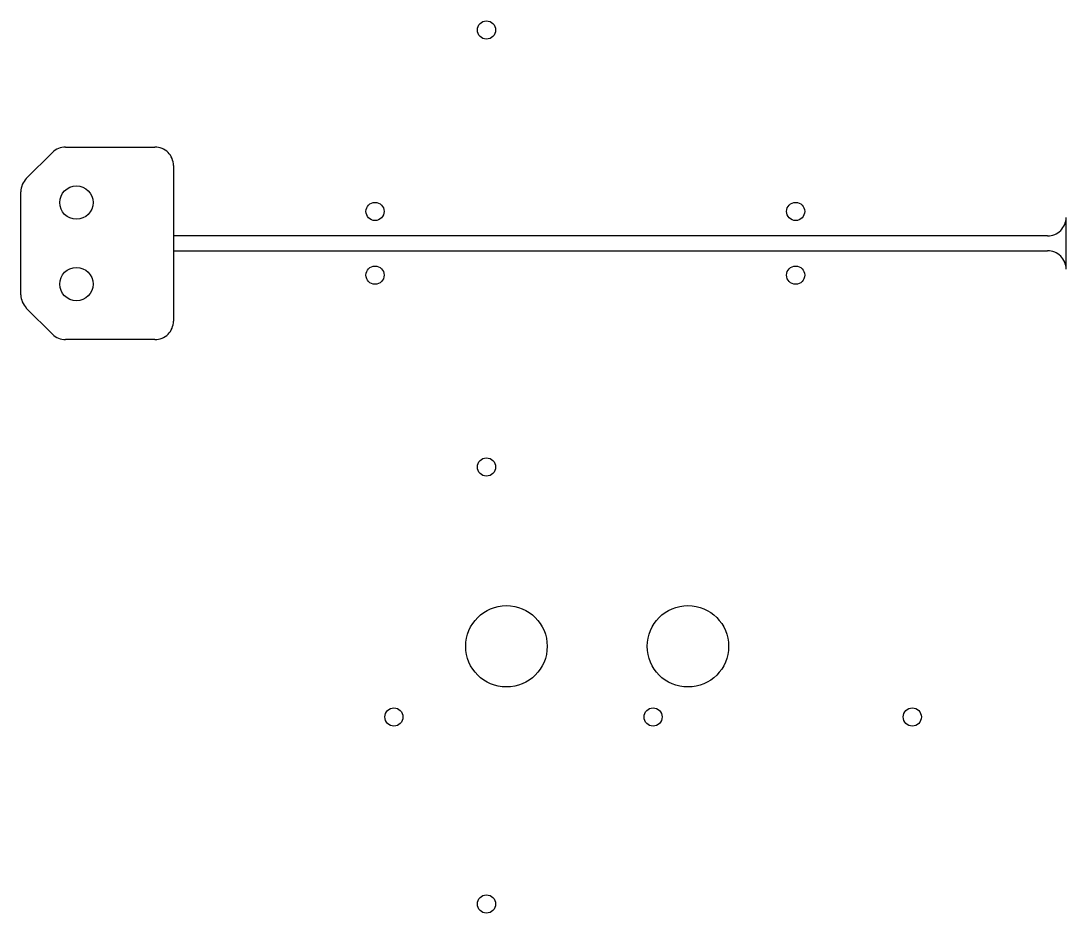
# Model space of a CAD drawing. Header units: metres. Extents: x 0 to 282, y -195 to 46.
import ezdxf

# ---------------------------------------------------------------- set-up
doc = ezdxf.new("R2010")
doc.units = ezdxf.units.M

msp = doc.modelspace()

# ---------------------------------------------------------------- linework, layer by layer
for p, q in [((12.07, 12.07), (36.2, 12.07)), ((1.46, 3.54), (8.53, 10.61)), ((41.2, 7.07), (41.2, -15.93)), ((0, -27.86), (0, 0)), ((282.28, -20.93), (282.28, -6.93)), ((277.28, -11.93), (41.2, -11.93)), ((41.2, -11.93), (41.2, -34.93)), ((41.2, -15.93), (277.28, -15.93)), ((8.53, -38.47), (1.46, -31.4)), ((36.2, -39.93), (12.07, -39.93))]:
    msp.add_line(p, q)
for centre, radius in [((125.74, 43.67), 2.45), ((15, -2.93), 4.5), ((95.64, -5.33), 2.45), ((209.23, -5.33), 2.45), ((15, -24.93), 4.5), ((95.64, -22.53), 2.45), ((209.23, -22.53), 2.45), ((125.74, -74.33), 2.45), ((131.14, -122.73), 11), ((180.14, -122.73), 11), ((100.74, -141.83), 2.45), ((170.74, -141.83), 2.45), ((240.74, -141.83), 2.45), ((125.74, -192.33), 2.45)]:
    msp.add_circle(centre, radius)
for centre, start, end in [((12.07, 7.07), 90, 135), ((36.2, 7.07), 405, 450), ((36.2, 7.07), 360, 405), ((5, 0), 135, 180), ((277.28, -6.93), 315, 360), ((277.28, -6.93), 270, 315), ((277.28, -20.93), 405, 450), ((277.28, -20.93), 360, 405), ((5, -27.86), 180, 225), ((36.2, -34.93), 315, 360), ((12.07, -34.93), 225, 270), ((36.2, -34.93), 270, 315)]:
    msp.add_arc(centre, 5, start, end)

doc.saveas('drawing.dxf')
